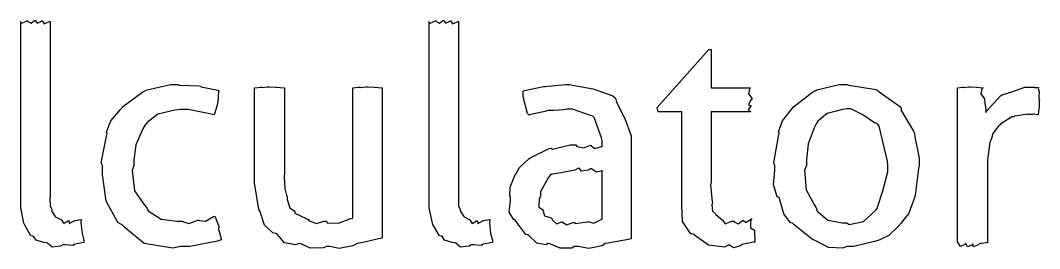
# Model space of a CAD drawing. Extents: x 1.97 to 9.39, y 0.66 to 7.28.
# Drawn here: x 7.525 to 8.088, y 0.923 to 1.049 of the extents above; entities that cross this region are included whole.
import ezdxf

# ---------------------------------------------------------------- set-up
doc = ezdxf.new("R2010")
doc.units = 0
doc.layers.get('0').update_dxf_attribs({"linetype": 'CONTINUOUS'})

msp = doc.modelspace()

# ---------------------------------------------------------------- linework, layer by layer
at = {"color": 0}
for points in [[(7.52485, 1.04856), (7.52468, 1.04845), (7.52501, 1.04742), (7.52838, 1.04899), (7.52875, 1.04899), (7.52881, 1.04867), (7.5306, 1.04774), (7.53244, 1.04921), (7.5331, 1.04921), (7.53299, 1.04894), (7.53396, 1.04769), (7.53663, 1.04905), (7.537, 1.04899), (7.53683, 1.04877), (7.53776, 1.04731), (7.54081, 1.04861), (7.54112, 1.04856), (7.54112, 0.952203), (7.54101, 0.950846), (7.54112, 0.94656), (7.54183, 0.945313), (7.54199, 0.944824), (7.54194, 0.944011), (7.54394, 0.940972), (7.54417, 0.940701), (7.54417, 0.940701), (7.54731, 0.939074), (7.54764, 0.938965), (7.54753, 0.938639), (7.54861, 0.937067), (7.55094, 0.938531), (7.55176, 0.938531), (7.55154, 0.938314), (7.55165, 0.937067), (7.55469, 0.938747), (7.55501, 0.938747), (7.55501, 0.938747), (7.55806, 0.939182), (7.55826, 0.939182), (7.55811, 0.937337), (7.55875, 0.931532), (7.55979, 0.927843), (7.55979, 0.926594), (7.55886, 0.926432), (7.55469, 0.925564), (7.55414, 0.92551), (7.55376, 0.924858), (7.54949, 0.925293), (7.54807, 0.925293), (7.54693, 0.924533), (7.54221, 0.92399), (7.53961, 0.926215), (7.53896, 0.926378), (7.53754, 0.92654), (7.53336, 0.927843), (7.53212, 0.929633), (7.53157, 0.930067), (7.53054, 0.930231), (7.52692, 0.936524), (7.52658, 0.937229), (7.52658, 0.937229), (7.52485, 0.945692), (7.52485, 0.948514), (7.52485, 1.04856)], [(7.75054, 1.04856), (7.75037, 1.04845), (7.75071, 1.04742), (7.75407, 1.04899), (7.75444, 1.04899), (7.7545, 1.04867), (7.75629, 1.04774), (7.75814, 1.04921), (7.75879, 1.04921), (7.75868, 1.04894), (7.75965, 1.04769), (7.76232, 1.04905), (7.76269, 1.04899), (7.76253, 1.04877), (7.76346, 1.04731), (7.7665, 1.04861), (7.76682, 1.04856), (7.76682, 0.952203), (7.76671, 0.950846), (7.76682, 0.94656), (7.76753, 0.945313), (7.76768, 0.944824), (7.76764, 0.944011), (7.76964, 0.940972), (7.76986, 0.940701), (7.76986, 0.940701), (7.773, 0.939074), (7.77333, 0.938965), (7.77322, 0.938639), (7.77431, 0.937067), (7.77664, 0.938531), (7.77746, 0.938531), (7.77724, 0.938314), (7.77735, 0.937067), (7.78039, 0.938747), (7.78071, 0.938747), (7.78071, 0.938747), (7.78375, 0.939182), (7.78396, 0.939182), (7.78381, 0.937337), (7.78444, 0.931532), (7.78549, 0.927843), (7.78549, 0.926594), (7.78456, 0.926432), (7.78039, 0.925564), (7.77983, 0.92551), (7.77946, 0.924858), (7.77518, 0.925293), (7.77376, 0.925293), (7.77263, 0.924533), (7.7679, 0.92399), (7.76531, 0.926215), (7.76465, 0.926378), (7.76324, 0.92654), (7.75906, 0.927843), (7.75782, 0.929633), (7.75726, 0.930067), (7.75624, 0.930231), (7.75261, 0.936524), (7.75228, 0.937229), (7.75228, 0.937229), (7.75054, 0.945692), (7.75054, 0.948514), (7.75054, 1.04856)], [(7.89008, 0.998643), (7.87706, 0.998643), (7.87642, 1.00103), (7.90506, 1.03315), (7.90636, 1.03315), (7.90636, 1.01188), (7.92806, 1.01188), (7.92746, 1.0115), (7.92692, 1.00863), (7.92871, 1.00635), (7.92871, 1.00559), (7.92811, 1.00499), (7.92692, 1.0025), (7.9285, 1.00201), (7.9285, 1.0019), (7.9279, 1.00152), (7.92671, 0.999567), (7.92806, 0.998807), (7.92806, 0.998643), (7.90636, 0.998643), (7.90636, 0.959799), (7.90593, 0.958171), (7.9069, 0.949219), (7.90701, 0.948514), (7.90668, 0.947428), (7.90707, 0.943793), (7.90875, 0.942437), (7.90896, 0.942003), (7.9089, 0.942003), (7.91243, 0.939128), (7.91287, 0.938965), (7.91271, 0.938693), (7.91411, 0.936903), (7.91769, 0.938314), (7.91894, 0.938314), (7.919, 0.937935), (7.92117, 0.936903), (7.92372, 0.938693), (7.92415, 0.938747), (7.9241, 0.938639), (7.92546, 0.937663), (7.92839, 0.939561), (7.92871, 0.939615), (7.92811, 0.938585), (7.928, 0.934625), (7.93018, 0.933376), (7.93024, 0.932889), (7.93018, 0.931803), (7.93044, 0.92806), (7.93044, 0.926812), (7.92979, 0.92665), (7.9241, 0.925618), (7.9235, 0.92551), (7.92258, 0.924696), (7.91862, 0.923611), (7.91639, 0.925076), (7.91569, 0.925076), (7.91363, 0.924046), (7.90479, 0.925022), (7.89789, 0.929958), (7.89681, 0.930935), (7.89492, 0.931532), (7.89057, 0.938151), (7.89008, 0.947265), (7.89008, 0.95025), (7.89008, 0.998643)], [(7.63211, 0.941135), (7.63222, 0.940701), (7.63411, 0.935926), (7.63428, 0.935275), (7.63417, 0.933974), (7.63553, 0.928765), (7.63558, 0.928114), (7.63357, 0.927354), (7.61828, 0.924425), (7.61322, 0.924425), (7.60883, 0.923449), (7.59315, 0.925944), (7.58268, 0.934407), (7.58089, 0.936361), (7.57861, 0.937554), (7.57206, 0.949382), (7.57004, 0.964193), (7.57004, 0.969129), (7.56933, 0.970594), (7.57221, 0.985351), (7.57264, 0.986708), (7.57221, 0.987685), (7.57471, 0.993761), (7.57981, 0.999837), (7.58068, 1.00081), (7.58111, 1.00141), (7.59239, 1.00982), (7.59369, 1.01036), (7.59467, 1.01091), (7.60758, 1.01383), (7.61193, 1.01383), (7.61236, 1.01351), (7.62337, 1.01313), (7.62429, 1.01297), (7.62463, 1.01259), (7.63368, 1.01069), (7.6345, 1.01036), (7.63422, 1.00987), (7.63374, 1.00429), (7.63362, 1.00363), (7.63331, 1.00239), (7.63189, 0.997613), (7.63167, 0.997125), (7.63026, 0.997504), (7.61729, 0.999946), (7.61301, 0.999946), (7.61008, 0.999621), (7.60058, 0.997342), (7.59478, 0.992893), (7.59369, 0.991482), (7.59229, 0.989312), (7.58843, 0.980469), (7.5874, 0.972006), (7.5874, 0.969129), (7.58643, 0.966363), (7.58772, 0.955132), (7.59338, 0.94694), (7.59457, 0.945692), (7.59532, 0.944011), (7.60243, 0.939507), (7.61133, 0.938314), (7.61431, 0.938314), (7.61426, 0.938097), (7.61768, 0.937011), (7.62272, 0.938857), (7.62343, 0.938965), (7.62349, 0.938639), (7.62696, 0.93826), (7.63135, 0.940918), (7.63211, 0.941135)], [(7.84608, 0.982801), (7.84581, 0.984375), (7.84174, 0.99566), (7.84088, 0.996257), (7.83903, 0.996907), (7.82964, 1.00016), (7.82656, 1.00016), (7.82476, 0.999837), (7.81939, 0.999403), (7.81635, 0.999457), (7.81549, 0.999294), (7.81461, 0.998861), (7.80647, 0.997179), (7.80572, 0.996907), (7.80479, 0.997721), (7.80246, 1.00705), (7.80246, 1.01015), (7.80328, 1.01042), (7.81369, 1.01264), (7.81483, 1.01275), (7.81483, 1.0127), (7.81988, 1.01318), (7.82601, 1.01383), (7.82807, 1.01383), (7.82975, 1.01351), (7.84115, 1.01145), (7.852, 1.00754), (7.85346, 1.00624), (7.854, 1.00412), (7.85861, 0.995117), (7.86214, 0.985406), (7.86214, 0.98215), (7.86214, 0.928549), (7.86074, 0.928168), (7.84924, 0.926161), (7.84782, 0.925944), (7.84608, 0.924642), (7.83882, 0.923178), (7.83285, 0.924425), (7.83089, 0.924425), (7.82938, 0.923449), (7.82292, 0.92334), (7.81722, 0.925726), (7.81614, 0.925944), (7.81515, 0.925239), (7.80994, 0.926215), (7.80583, 0.930176), (7.80507, 0.930718), (7.80399, 0.930935), (7.79833, 0.938314), (7.7979, 0.939182), (7.79731, 0.939128), (7.79476, 0.94336), (7.79551, 0.949707), (7.79551, 0.951768), (7.79503, 0.951932), (7.79519, 0.957086), (7.79785, 0.963488), (7.79833, 0.964356), (7.79833, 0.964356), (7.80046, 0.968044), (7.8055, 0.972711), (7.80638, 0.973253), (7.80675, 0.973469), (7.81679, 0.978407), (7.81788, 0.978678), (7.81874, 0.978082), (7.82835, 0.980414), (7.83154, 0.980414), (7.83203, 0.979656), (7.83599, 0.978842), (7.83963, 0.980251), (7.84022, 0.980197), (7.84011, 0.979981), (7.84201, 0.978407), (7.84565, 0.979656), (7.84608, 0.979546), (7.84608, 0.982801)], [(7.98128, 0.924425), (7.97911, 0.923449), (7.97108, 0.923774), (7.96496, 0.927137), (7.96371, 0.927681), (7.96224, 0.928168), (7.95215, 0.936253), (7.95133, 0.937229), (7.95014, 0.937337), (7.94646, 0.942437), (7.94433, 0.950032), (7.94396, 0.951335), (7.94271, 0.951768), (7.94081, 0.95855), (7.94157, 0.966525), (7.94157, 0.969129), (7.94086, 0.970594), (7.94353, 0.985351), (7.94396, 0.986708), (7.94347, 0.987685), (7.94564, 0.993761), (7.95047, 0.999837), (7.95133, 1.00081), (7.95182, 1.00141), (7.96246, 1.00982), (7.96371, 1.01036), (7.96474, 1.01091), (7.97711, 1.01383), (7.98128, 1.01383), (7.98242, 1.01351), (7.9974, 1.01096), (7.99864, 1.01036), (7.99908, 1.00977), (8.01036, 1.00184), (8.01124, 1.00081), (8.01133, 0.999457), (8.01818, 0.988118), (8.01861, 0.986708), (8.01888, 0.984972), (8.02121, 0.97309), (8.02121, 0.969129), (8.02083, 0.967449), (8.01904, 0.952746), (8.01861, 0.951335), (8.01801, 0.94911), (8.01531, 0.942437), (8.01204, 0.93826), (8.01124, 0.937229), (8.00971, 0.935385), (8.0045, 0.930447), (7.99989, 0.928276), (7.99864, 0.927681), (7.99658, 0.927029), (7.98508, 0.924425), (7.98128, 0.924425)], [(7.65403, 1.01188), (7.65403, 1.01188), (7.65435, 1.01194), (7.65717, 1.01232), (7.65815, 1.01232), (7.65831, 1.01215), (7.66108, 1.01253), (7.66206, 1.01253), (7.66206, 1.01253), (7.66581, 1.01237), (7.66618, 1.01232), (7.66618, 1.01232), (7.67019, 1.01199), (7.67051, 1.01188), (7.67051, 0.965007), (7.67042, 0.96289), (7.67074, 0.956326), (7.67176, 0.952636), (7.67204, 0.951768), (7.67204, 0.95025), (7.6735, 0.945692), (7.67589, 0.944065), (7.67637, 0.943522), (7.67626, 0.942762), (7.683, 0.939615), (7.68375, 0.939399), (7.68425, 0.938476), (7.68832, 0.936957), (7.69239, 0.938314), (7.69374, 0.938314), (7.69422, 0.937446), (7.70036, 0.937229), (7.70731, 0.939779), (7.70828, 0.94005), (7.70828, 1.01188), (7.70828, 1.01188), (7.71137, 1.01232), (7.7124, 1.01232), (7.71263, 1.01215), (7.71556, 1.01253), (7.71653, 1.01253), (7.71653, 1.01253), (7.72006, 1.01237), (7.72043, 1.01232), (7.72043, 1.01232), (7.72424, 1.01199), (7.72456, 1.01188), (7.72456, 0.928982), (7.72254, 0.928549), (7.71653, 0.927137), (7.71203, 0.926215), (7.71067, 0.925944), (7.70844, 0.92475), (7.70074, 0.923178), (7.69564, 0.924425), (7.69396, 0.924425), (7.69189, 0.923557), (7.68474, 0.92334), (7.67974, 0.925726), (7.67854, 0.925944), (7.67692, 0.925239), (7.67057, 0.926324), (7.66667, 0.930881), (7.66575, 0.931586), (7.66407, 0.931858), (7.65956, 0.936143), (7.65761, 0.942437), (7.65707, 0.943739), (7.65642, 0.944769), (7.65403, 0.959472), (7.65403, 0.964356), (7.65403, 1.01188)], [(8.04243, 1.01188), (8.04243, 1.01188), (8.04258, 1.01194), (8.04503, 1.01232), (8.0459, 1.01232), (8.04596, 1.01215), (8.04867, 1.01253), (8.04958, 1.01253), (8.04958, 1.01253), (8.05274, 1.01237), (8.05306, 1.01232), (8.05306, 1.01232), (8.05626, 1.01199), (8.05653, 1.01188), (8.05593, 1.01156), (8.05524, 1.00863), (8.05729, 1.00586), (8.0574, 1.00515), (8.05746, 1.00374), (8.05806, 0.999783), (8.05806, 0.998426), (8.05854, 0.999186), (8.06619, 1.00754), (8.06717, 1.00819), (8.06717, 1.00814), (8.07249, 1.00977), (8.07954, 1.01232), (8.08192, 1.01232), (8.08192, 1.01232), (8.08404, 1.01232), (8.08475, 1.01232), (8.08496, 1.0121), (8.08697, 1.01215), (8.08713, 1.0121), (8.08697, 1.01166), (8.08757, 1.00955), (8.08757, 1.00884), (8.0874, 1.00803), (8.08735, 1.00548), (8.08778, 1.00543), (8.08778, 1.00537), (8.08757, 1.00439), (8.08757, 1.00163), (8.08757, 1.00125), (8.08729, 1.00043), (8.08697, 0.99745), (8.08692, 0.997125), (8.08649, 0.997071), (8.08469, 0.997342), (8.0841, 0.997342), (8.08339, 0.997288), (8.08122, 0.997179), (8.08192, 0.997342), (8.08192, 0.997342), (8.08024, 0.997233), (8.07411, 0.996257), (8.07346, 0.996039), (8.07254, 0.995876), (8.06662, 0.992242), (8.06608, 0.991699), (8.06494, 0.99056), (8.06201, 0.986708), (8.06119, 0.983942), (8.06087, 0.983018), (8.06022, 0.982042), (8.05892, 0.972222), (8.05892, 0.968913), (8.05892, 0.926378), (8.05843, 0.926324), (8.05567, 0.925944), (8.05479, 0.925944), (8.05404, 0.925347), (8.05122, 0.924154), (8.05094, 0.925726), (8.05089, 0.925726), (8.05035, 0.925131), (8.04785, 0.924154), (8.04704, 0.925944), (8.04676, 0.925944), (8.04639, 0.925401), (8.04411, 0.924425), (8.04275, 0.926324), (8.04243, 0.926378), (8.04243, 1.01188)], [(7.98128, 0.937446), (7.98264, 0.936524), (7.99046, 0.938151), (7.99729, 0.944336), (7.99821, 0.945692), (7.99837, 0.946669), (8.00125, 0.955132), (8.00385, 0.965657), (8.00385, 0.969129), (8.00375, 0.971517), (7.99914, 0.990776), (7.99821, 0.992133), (7.99653, 0.992676), (7.99007, 0.997071), (7.98346, 1.00038), (7.98128, 1.00038), (7.97885, 1), (7.97049, 0.997775), (7.96522, 0.993544), (7.96436, 0.992133), (7.96317, 0.989908), (7.95985, 0.981011), (7.95893, 0.972114), (7.95893, 0.969129), (7.95796, 0.966581), (7.95876, 0.955675), (7.96343, 0.947103), (7.96436, 0.945692), (7.96496, 0.943901), (7.97086, 0.938857), (7.97868, 0.937446), (7.98128, 0.937446)], [(7.84608, 0.966525), (7.84565, 0.965983), (7.84272, 0.965386), (7.84022, 0.967176), (7.83957, 0.967176), (7.8386, 0.966525), (7.83475, 0.965875), (7.83344, 0.967611), (7.83306, 0.967611), (7.831, 0.966525), (7.82351, 0.964953), (7.81831, 0.964356), (7.81743, 0.963704), (7.81635, 0.962294), (7.81201, 0.95459), (7.81201, 0.951986), (7.81136, 0.950738), (7.81108, 0.946072), (7.81342, 0.944661), (7.81375, 0.944174), (7.81342, 0.943847), (7.81429, 0.941189), (7.81788, 0.940104), (7.81831, 0.939833), (7.81842, 0.939074), (7.82086, 0.936903), (7.82383, 0.937989), (7.82437, 0.937879), (7.82433, 0.937608), (7.82656, 0.936307), (7.82981, 0.937663), (7.83089, 0.937663), (7.83122, 0.937011), (7.838, 0.938043), (7.83871, 0.938097), (7.83865, 0.937989), (7.84142, 0.937175), (7.84554, 0.93929), (7.84608, 0.939399), (7.84608, 0.966525)]]:
    msp.add_lwpolyline(points, close=True, dxfattribs=at)

doc.saveas('drawing.dxf')
